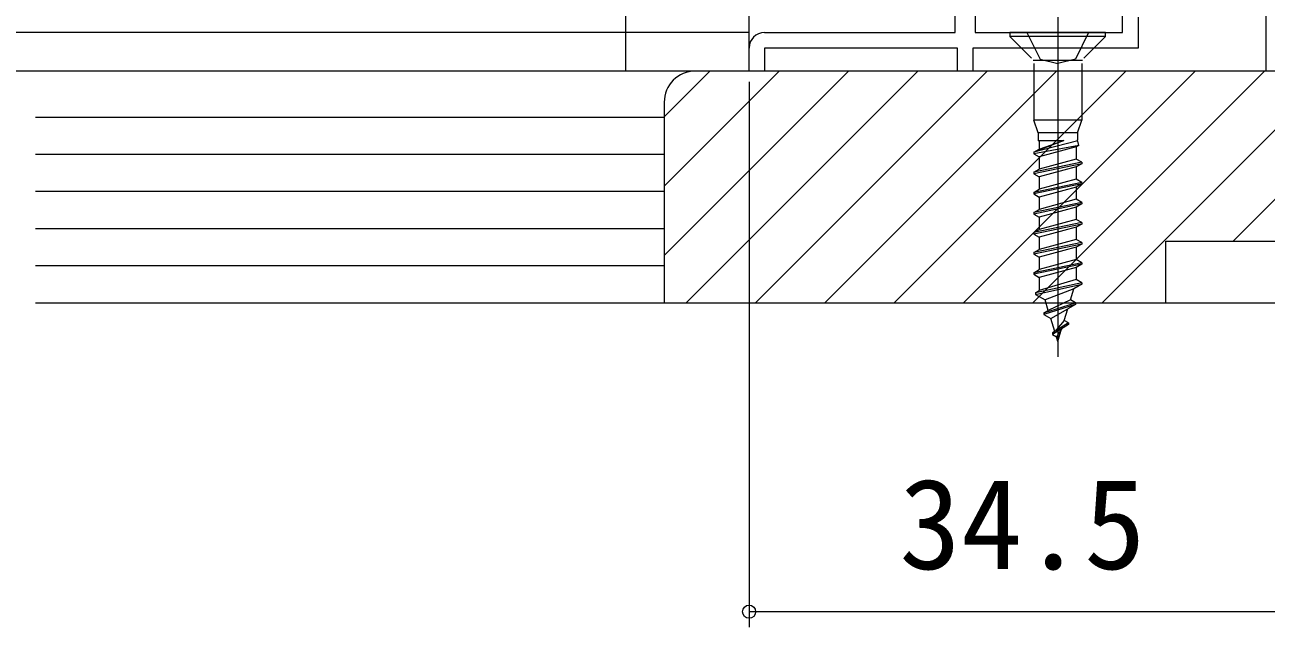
# Model space of a CAD drawing. Units: millimetres, scale not verified. Extents: x -1188 to -194, y -840 to 760.
# Drawn here: x -1140.2 to -1059.8, y -52.5 to -13.5 of the extents above; entities that cross this region are included whole.
import ezdxf
from ezdxf.enums import TextEntityAlignment as Align

# ---------------------------------------------------------------- set-up
doc = ezdxf.new("R2010")
doc.units = ezdxf.units.MM
doc.header["$LTSCALE"] = 4
doc.linetypes.add('CHAIN2', pattern=[12, 9, -1, 1, -1])
doc.linetypes.add('DASHED1', pattern=[1.8, 1.2, -0.6])
for name, color, linetype, lineweight in [('0-3_YKK_D', 6, 'Continuous', 9), ('0-4_YKK_11', 7, 'Continuous', 9), ('0-5_YKK_12', 2, 'Continuous', 9), ('0-7_YKK_13', 4, 'Continuous', 9), ('0-8_YSS_K', 3, 'Continuous', 9)]:
    doc.layers.add(name, color=color, linetype=linetype, lineweight=lineweight)
doc.styles.add('ＭＳ ゴシック', font='')
doc.styles.get('ＭＳ ゴシック').set_extended_font_data('MS Gothic')

msp = doc.modelspace()

# ---------------------------------------------------------------- linework, layer by layer
at = {"layer": '0-3_YKK_D'}
for p, q in [((-1093.311, -14.018), (-1149.26, -14.018)), ((-1093.311, -14.018), (-1149.26, -14.018)), ((-1097.809, -16.518), (-1169.26, -16.518)), ((-1094.312, -16.518), (-1159.26, -16.518)), ((-1094.312, -16.518), (-1149.26, -16.518)), ((-1093.311, -17.218), (-1093.311, -52.518)), ((-1058.811, -51.518), (-1093.311, -51.518))]:
    msp.add_line(p, q, dxfattribs=at)
msp.add_circle((-1093.311, -51.518), 0.425, dxfattribs=at)
at = {"layer": '0-4_YKK_11'}
for p, q in [((-1069.111, -14.018), (-1069.111, -9.018)), ((-1059.811, -16.518), (-1059.811, -10.018)), ((-1079.961, -14.018), (-1079.961, -12.018)), ((-1078.661, -12.018), (-1078.661, -14.018)), ((-1068.111, -13.018), (-1068.111, -15.018)), ((-1092.311, -14.018), (-1079.961, -14.018)), ((-1078.661, -14.018), (-1069.111, -14.018)), ((-1093.311, -16.518), (-1093.311, -15.018)), ((-1092.311, -15.018), (-1092.311, -16.518)), ((-1079.811, -15.018), (-1092.311, -15.018)), ((-1079.811, -16.518), (-1079.811, -15.018)), ((-1078.811, -15.018), (-1078.811, -16.518)), ((-1068.111, -15.018), (-1078.811, -15.018)), ((-1092.311, -16.518), (-1093.311, -16.518)), ((-1078.811, -16.518), (-1079.811, -16.518)), ((-1058.811, -16.518), (-1059.811, -16.518))]:
    msp.add_line(p, q, dxfattribs=at)
msp.add_arc((-1092.311, -15.018), 1, 90, 179.99998, dxfattribs=at)
at = {"layer": '0-5_YKK_12'}
msp.add_line((-1093.312, -16.518), (-1093.312, 218.182), dxfattribs=at)
at = {"layer": '0-7_YKK_13', "linetype": 'CHAIN2'}
msp.add_line((-1073.312, -13.018), (-1073.312, -35.018), dxfattribs=at)
at = {"layer": '0-7_YKK_13'}
for p, q in [((-1076.412, -14.018), (-1076.412, -14.268)), ((-1070.212, -14.018), (-1076.412, -14.018)), ((-1070.212, -14.268), (-1076.412, -14.268)), ((-1075.008, -15.672), (-1076.412, -14.268)), ((-1071.616, -15.672), (-1070.212, -14.268)), ((-1070.212, -14.268), (-1070.212, -14.018)), ((-1071.717, -15.818), (-1074.907, -15.818)), ((-1074.862, -16.025), (-1074.862, -19.682)), ((-1071.762, -16.025), (-1071.762, -19.682)), ((-1071.762, -19.682), (-1074.862, -19.682)), ((-1074.587, -20.518), (-1074.862, -19.682)), ((-1072.037, -20.518), (-1071.762, -19.682)), ((-1074.587, -20.518), (-1074.587, -21.015)), ((-1072.037, -20.518), (-1074.587, -20.518)), ((-1072.037, -20.518), (-1072.037, -20.959)), ((-1072.018, -21.034), (-1074.862, -21.768)), ((-1071.942, -21.322), (-1074.862, -21.868)), ((-1074.862, -21.768), (-1074.512, -21.566)), ((-1074.587, -21.015), (-1072.91, -21.015)), ((-1074.512, -21.058), (-1074.587, -21.015)), ((-1074.512, -21.058), (-1074.512, -21.566)), ((-1072.112, -21.42), (-1074.512, -22.07)), ((-1071.945, -21.324), (-1072.112, -21.42)), ((-1072.112, -21.42), (-1072.112, -22.216)), ((-1071.945, -21.324), (-1072.037, -20.957)), ((-1071.762, -22.418), (-1074.862, -23.068)), ((-1071.762, -22.518), (-1074.862, -23.168)), ((-1074.512, -22.058), (-1074.512, -22.866)), ((-1072.112, -22.216), (-1074.512, -22.866)), ((-1071.762, -22.418), (-1072.112, -22.216)), ((-1071.762, -22.518), (-1072.112, -22.72)), ((-1071.762, -22.418), (-1071.762, -22.518)), ((-1074.862, -23.068), (-1074.512, -22.866)), ((-1074.862, -23.068), (-1074.862, -23.168)), ((-1074.862, -23.168), (-1074.512, -23.37)), ((-1072.112, -22.72), (-1074.512, -23.37)), ((-1072.112, -22.72), (-1072.112, -23.516)), ((-1071.762, -23.718), (-1074.862, -24.368)), ((-1071.762, -23.818), (-1074.862, -24.468)), ((-1074.512, -23.37), (-1074.512, -24.166)), ((-1072.112, -23.516), (-1074.512, -24.166)), ((-1072.112, -24.02), (-1074.512, -24.67)), ((-1071.762, -23.718), (-1072.112, -23.516)), ((-1071.762, -23.818), (-1072.112, -24.02)), ((-1072.112, -24.02), (-1072.112, -24.816)), ((-1071.762, -23.718), (-1071.762, -23.818)), ((-1074.862, -24.368), (-1074.512, -24.166)), ((-1074.862, -24.368), (-1074.862, -24.468)), ((-1074.862, -24.468), (-1074.512, -24.67)), ((-1074.512, -24.67), (-1074.512, -25.466)), ((-1072.112, -24.816), (-1074.512, -25.466)), ((-1071.762, -25.018), (-1072.112, -24.816)), ((-1071.762, -25.018), (-1074.862, -25.668)), ((-1071.762, -25.118), (-1074.862, -25.768)), ((-1074.862, -25.668), (-1074.512, -25.466)), ((-1074.862, -25.668), (-1074.862, -25.768)), ((-1072.112, -25.32), (-1074.512, -25.97)), ((-1071.762, -25.118), (-1072.112, -25.32)), ((-1072.112, -25.32), (-1072.112, -26.116)), ((-1071.762, -25.018), (-1071.762, -25.118)), ((-1074.862, -25.768), (-1074.512, -25.97)), ((-1071.762, -26.318), (-1074.862, -26.968)), ((-1071.762, -26.418), (-1074.862, -27.068)), ((-1074.512, -25.97), (-1074.512, -26.766)), ((-1072.112, -26.116), (-1074.512, -26.766)), ((-1071.762, -26.318), (-1072.112, -26.116)), ((-1071.762, -26.418), (-1072.112, -26.62)), ((-1071.762, -26.318), (-1071.762, -26.418)), ((-1074.862, -26.968), (-1074.512, -26.766)), ((-1074.862, -26.968), (-1074.862, -27.068)), ((-1074.862, -27.068), (-1074.512, -27.27)), ((-1072.112, -26.62), (-1074.512, -27.27)), ((-1074.512, -27.27), (-1074.512, -28.066)), ((-1072.112, -26.62), (-1072.112, -27.416)), ((-1071.762, -27.618), (-1074.862, -28.268)), ((-1071.762, -27.718), (-1074.862, -28.368)), ((-1074.862, -28.268), (-1074.512, -28.066)), ((-1072.112, -27.416), (-1074.512, -28.066)), ((-1072.112, -27.92), (-1074.512, -28.57)), ((-1071.762, -27.618), (-1072.112, -27.416)), ((-1071.762, -27.718), (-1072.112, -27.92)), ((-1072.112, -27.92), (-1072.112, -28.716)), ((-1071.762, -27.618), (-1071.762, -27.718)), ((-1074.862, -28.268), (-1074.862, -28.368)), ((-1074.862, -28.368), (-1074.512, -28.57)), ((-1071.762, -28.918), (-1074.862, -29.568)), ((-1074.512, -28.57), (-1074.512, -29.366)), ((-1072.112, -28.716), (-1074.512, -29.366)), ((-1071.762, -28.918), (-1072.112, -28.716)), ((-1071.762, -28.918), (-1071.762, -29.018)), ((-1071.762, -29.018), (-1074.862, -29.668)), ((-1074.862, -29.568), (-1074.512, -29.366)), ((-1074.862, -29.568), (-1074.862, -29.668)), ((-1074.862, -29.668), (-1074.512, -29.87)), ((-1072.112, -29.22), (-1074.512, -29.87)), ((-1071.762, -29.018), (-1072.112, -29.22)), ((-1072.112, -29.22), (-1072.112, -30.016)), ((-1071.762, -30.218), (-1074.762, -30.868)), ((-1074.762, -30.968), (-1071.762, -30.318)), ((-1074.512, -29.87), (-1074.512, -30.724)), ((-1072.112, -30.016), (-1074.512, -30.724)), ((-1071.762, -30.318), (-1072.271, -30.612)), ((-1071.762, -30.218), (-1072.112, -30.016)), ((-1071.762, -30.218), (-1071.762, -30.318)), ((-1074.762, -30.868), (-1074.512, -30.724)), ((-1074.762, -30.868), (-1074.762, -30.968)), ((-1074.762, -30.968), (-1074.134, -31.331)), ((-1073.928, -32.004), (-1074.134, -31.331)), ((-1072.49, -31.329), (-1073.928, -32.004)), ((-1072.162, -31.518), (-1072.49, -31.329)), ((-1074.212, -32.168), (-1072.162, -31.518)), ((-1072.162, -31.618), (-1074.212, -32.268)), ((-1074.212, -32.168), (-1073.928, -32.004)), ((-1074.212, -32.168), (-1074.212, -32.268)), ((-1073.769, -32.524), (-1072.667, -31.91)), ((-1072.895, -32.655), (-1072.667, -31.91)), ((-1072.162, -31.618), (-1072.667, -31.91)), ((-1072.162, -31.518), (-1072.162, -31.618)), ((-1074.212, -32.268), (-1073.769, -32.524)), ((-1073.509, -33.374), (-1073.769, -32.524)), ((-1072.612, -32.818), (-1073.662, -33.468)), ((-1072.612, -32.918), (-1073.662, -33.568)), ((-1072.895, -32.655), (-1073.496, -33.365)), ((-1072.612, -32.818), (-1072.895, -32.655)), ((-1072.612, -32.818), (-1072.612, -32.918)), ((-1073.662, -33.468), (-1073.662, -33.568)), ((-1073.662, -33.568), (-1073.404, -33.717)), ((-1073.054, -33.173), (-1073.404, -33.717)), ((-1073.312, -34.018), (-1073.404, -33.717)), ((-1073.312, -34.018), (-1073.061, -33.196))]:
    msp.add_line(p, q, dxfattribs=at)
at = {"layer": '0-7_YKK_13', "linetype": 'DASHED1'}
for p, q in [((-1075.312, -14.018), (-1074.457, -15.733)), ((-1071.312, -14.018), (-1072.167, -15.733)), ((-1074.457, -15.733), (-1073.312, -16.019)), ((-1072.167, -15.733), (-1073.312, -16.019))]:
    msp.add_line(p, q, dxfattribs=at)
at = {"layer": '0-7_YKK_13'}
for points in [[(-1074.512, -21.566), (-1072.91, -21.015), (-1074.862, -21.768)], [(-1074.862, -21.768), (-1074.862, -21.868), (-1074.512, -22.07)], [(-1072.49, -31.329), (-1072.271, -30.612), (-1074.134, -31.331)]]:
    msp.add_lwpolyline(points, dxfattribs=at)
at = {"layer": '0-8_YSS_K'}
for p, q in [((-1101.309, 218.182), (-1101.309, -16.518)), ((-1070.437, -31.518), (-1040.437, -1.518)), ((-1061.947, -27.518), (-1035.947, -1.518)), ((-1098.809, -28.459), (-1086.868, -16.518)), ((-1098.809, -23.969), (-1091.358, -16.518)), ((-1098.809, -19.479), (-1095.848, -16.518)), ((-1097.378, -31.518), (-1082.378, -16.518)), ((-1056.809, -16.518), (-1096.809, -16.518)), ((-1092.888, -31.518), (-1077.888, -16.518)), ((-1088.398, -31.518), (-1073.398, -16.518)), ((-1083.908, -31.518), (-1068.908, -16.518)), ((-1079.417, -31.518), (-1064.417, -16.518)), ((-1074.927, -31.518), (-1059.927, -16.518)), ((-1098.809, -18.518), (-1098.809, -31.518)), ((-1098.809, -19.518), (-1139.548, -19.518)), ((-1098.809, -21.918), (-1139.548, -21.918)), ((-1098.809, -24.318), (-1139.548, -24.318)), ((-1098.809, -26.718), (-1139.548, -26.718)), ((-1066.309, -27.518), (-1026.309, -27.518)), ((-1066.309, -31.518), (-1066.309, -27.518)), ((-1098.809, -29.118), (-1139.548, -29.118)), ((-1139.548, -31.518), (-942.259, -31.518)), ((-1098.809, -31.518), (-1066.309, -31.518))]:
    msp.add_line(p, q, dxfattribs=at)
msp.add_arc((-1096.809, -18.518), 2, 89.99997, 180.00002, dxfattribs=at)

# ---------------------------------------------------------------- texts
at = {"layer": '0-3_YKK_D', "color": 4, "style": 'ＭＳ ゴシック'}
msp.add_text('34.5', height=5.865, dxfattribs=at).set_placement((-1083.581, -50.518), align=Align.BOTTOM_LEFT)

doc.saveas('drawing.dxf')
